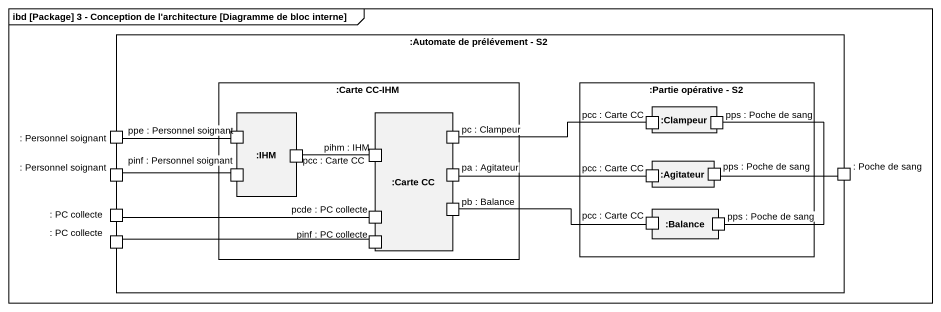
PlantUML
@startuml
mainframe ibd [Package] 3 - Conception de l'architecture [Diagramme de bloc interne]
rectangle ":Automate de prélévement - S2" as Automate_de_prélévement_S2 {
  rectangle ":Carte CC-IHM" as Carte_CC_IHM {
    rectangle ":IHM" as IHM {
      port "ppe : Personnel soignant" as ppe_Personnel_soignant
      port "pinf : Personnel soignant" as pinf_Personnel_soignant
      port "pcc : Carte CC" as pcc_Carte_CC_2
    }
    rectangle ":Carte CC" as Carte_CC {
      port "pc : Clampeur" as pc_Clampeur
      port "pihm : IHM" as pihm_IHM
      port "pa : Agitateur" as pa_Agitateur
      port "pcde : PC collecte" as pcde_PC_collecte
      port "pb : Balance" as pb_Balance
      port "pinf : PC collecte" as pinf_PC_collecte
    }
  }
  rectangle ":Partie opérative - S2" as Partie_opérative_S2 {
    rectangle ":Clampeur" as Clampeur {
      port "pcc : Carte CC" as pcc_Carte_CC
      port "pps : Poche de sang" as pps_Poche_de_sang
    }
    rectangle ":Agitateur" as Agitateur {
      port "pcc : Carte CC" as pcc_Carte_CC_3
      port "pps : Poche de sang" as pps_Poche_de_sang_2
    }
    rectangle ":Balance" as Balance {
      port "pcc : Carte CC" as pcc_Carte_CC_4
      port "pps : Poche de sang" as pps_Poche_de_sang_3
    }
  }
  port ": Personnel soignant" as Personnel_soignant
  port ": Personnel soignant" as Personnel_soignant_2
  port ": Poche de sang" as Poche_de_sang
  port ": PC collecte" as PC_collecte
  port ": PC collecte" as PC_collecte_2
}
Personnel_soignant -right- ppe_Personnel_soignant
pc_Clampeur -right- pcc_Carte_CC
pps_Poche_de_sang -right- Poche_de_sang
pinf_Personnel_soignant -left- Personnel_soignant_2
pcc_Carte_CC_2 -right- pihm_IHM
pa_Agitateur -right- pcc_Carte_CC_3
pps_Poche_de_sang_2 -right- Poche_de_sang
PC_collecte -right- pcde_PC_collecte
pb_Balance -right- pcc_Carte_CC_4
pinf_PC_collecte -left- PC_collecte_2
pps_Poche_de_sang_3 -right- Poche_de_sang
@enduml
